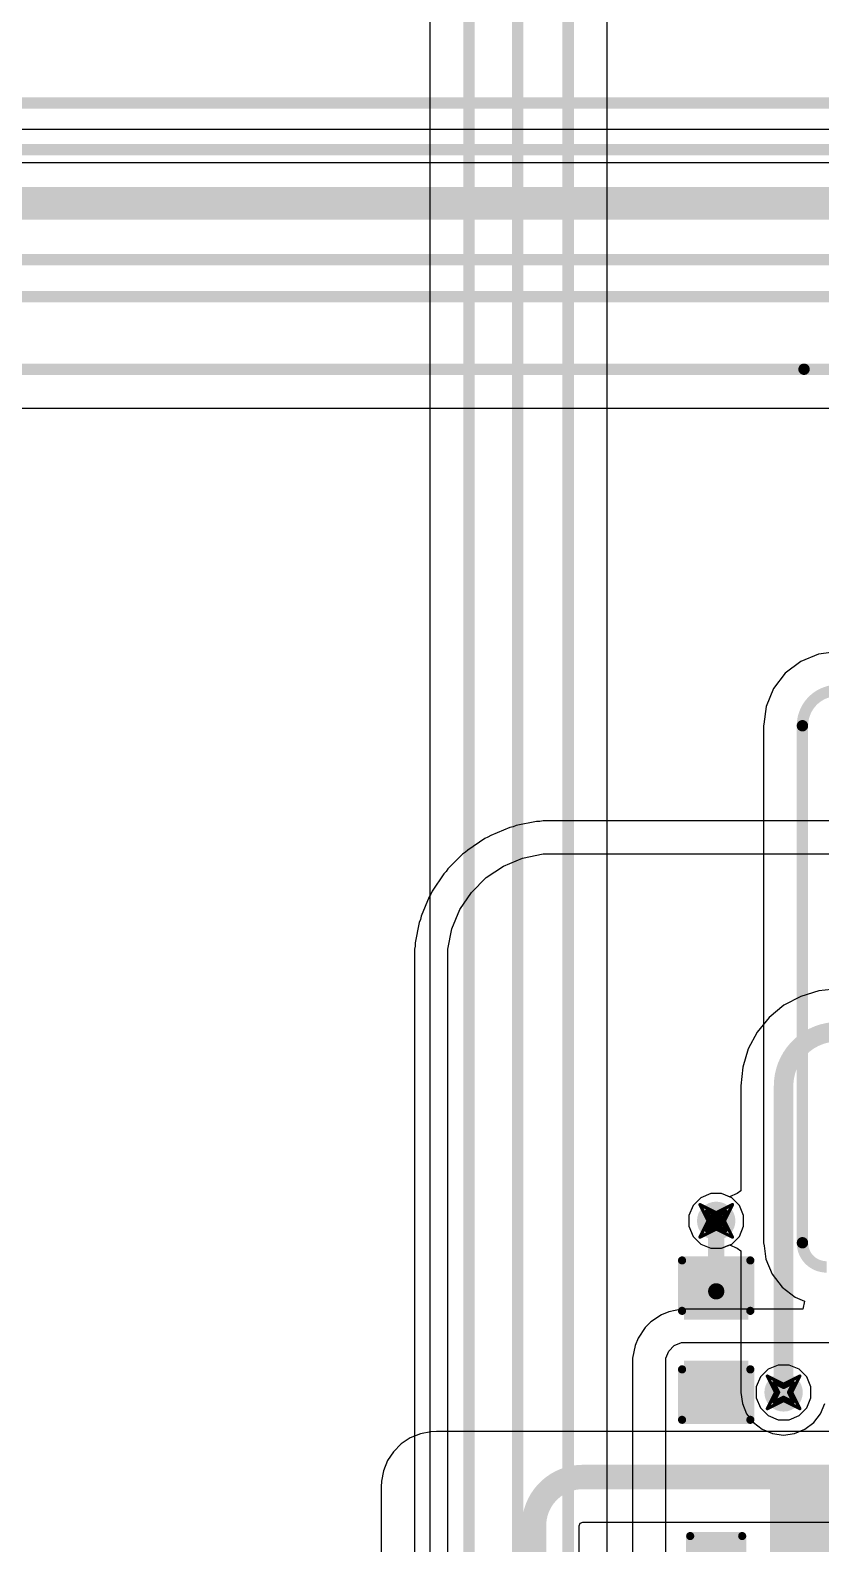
# Model space of a CAD drawing. Header units: inches. Extents: x -2 to 5376, y -4 to 5426.
# Drawn here: x 97.49 to 109.84, y 51.33 to 74.96 of the extents above; entities that cross this region are included whole.
import ezdxf

# ---------------------------------------------------------------- set-up
doc = ezdxf.new("R2010")
doc.units = ezdxf.units.IN
for name, color, linetype in [('Bottom Layer', 5, 'Continuous'), ('Drill Drawing', 1, 'Continuous'), ('Layer 1', 16, 'Continuous'), ('Layer 2', 76, 'Continuous'), ('Top Layer', 1, 'Continuous'), ('Top Overlay', 2, 'Continuous'), ('Top Paste', 8, 'Continuous'), ('Top Solder', 216, 'Continuous'), ('Via Holes', 16, 'Continuous')]:
    doc.layers.add(name, color=color, linetype=linetype)

# ---------------------------------------------------------------- blocks, each defined once
blk = doc.blocks.new('I___0805_256')
at = {"layer": 'Top Layer'}
for points in [[(-1.6, 0.66), (-0.4, 0.66), (-0.4, -0.66), (-1.6, -0.66)], [(0.4, 0.66), (1.6, 0.66), (1.6, -0.66), (0.4, -0.66)]]:
    blk.add_hatch(color=1, dxfattribs=at).paths.add_polyline_path(points)
at = {"layer": 'Top Paste'}
for points in [[(-1.6, 0.66), (-0.4, 0.66), (-0.4, -0.66), (-1.6, -0.66)], [(0.4, 0.66), (1.6, 0.66), (1.6, -0.66), (0.4, -0.66)]]:
    blk.add_hatch(color=8, dxfattribs=at).paths.add_polyline_path(points)
at = {"layer": 'Top Solder'}
for points in [[(-1.702, 0.762), (-0.298, 0.762), (-0.298, -0.762), (-1.702, -0.762)], [(0.298, 0.762), (1.702, 0.762), (1.702, -0.762), (0.298, -0.762)]]:
    blk.add_hatch(color=216, dxfattribs=at).paths.add_polyline_path(points)
at = {"layer": 'Top Overlay'}
for points in [[(0.254, 0.686, 0.127, 0.127, 0), (-0.254, 0.686, 0.127, 0.127, 0)], [(0.254, -0.686, 0.127, 0.127, 0), (-0.254, -0.686, 0.127, 0.127, 0)]]:
    blk.add_lwpolyline(points, format="xyseb", dxfattribs=at)
for points in [[(-0.286, 0.686, 0.0635, 0.0635, 1), (-0.222, 0.686, 0.0635, 0.0635, 1)], [(0.222, 0.686, 0.0635, 0.0635, 1), (0.286, 0.686, 0.0635, 0.0635, 1)], [(-0.286, -0.686, 0.0635, 0.0635, 1), (-0.222, -0.686, 0.0635, 0.0635, 1)], [(0.222, -0.686, 0.0635, 0.0635, 1), (0.286, -0.686, 0.0635, 0.0635, 1)]]:
    blk.add_lwpolyline(points, format="xyseb", close=True, dxfattribs=at)
blk = doc.blocks.new('C___0603_278')
at = {"layer": 'Top Layer'}
for points in [[(-0.381, 0.445), (-0.381, -0.445), (-1.143, -0.445), (-1.143, 0.445)], [(1.143, 0.445), (1.143, -0.445), (0.381, -0.445), (0.381, 0.445)]]:
    blk.add_hatch(color=1, dxfattribs=at).paths.add_polyline_path(points)
at = {"layer": 'Top Paste'}
for points in [[(-0.381, 0.445), (-0.381, -0.445), (-1.143, -0.445), (-1.143, 0.445)], [(1.143, 0.445), (1.143, -0.445), (0.381, -0.445), (0.381, 0.445)]]:
    blk.add_hatch(color=8, dxfattribs=at).paths.add_polyline_path(points)
at = {"layer": 'Top Solder'}
for points in [[(-0.321, 0.504), (-0.321, -0.504), (-1.203, -0.504), (-1.203, 0.504)], [(1.203, 0.504), (1.203, -0.504), (0.321, -0.504), (0.321, 0.504)]]:
    blk.add_hatch(color=216, dxfattribs=at).paths.add_polyline_path(points)
at = {"layer": 'Top Overlay'}
for points in [[(-0.457, 0.533, 0.127, 0.127, 0), (-1.245, 0.533, 0.127, 0.127, 0)], [(-1.245, -0.533, 0.127, 0.127, 0), (-1.245, 0.533, 0.127, 0.127, 0)], [(1.245, 0.533, 0.127, 0.127, 0), (0.457, 0.533, 0.127, 0.127, 0)], [(1.245, -0.533, 0.127, 0.127, 0), (1.245, 0.533, 0.127, 0.127, 0)], [(-0.457, -0.533, 0.127, 0.127, 0), (-1.245, -0.533, 0.127, 0.127, 0)], [(1.245, -0.533, 0.127, 0.127, 0), (0.457, -0.533, 0.127, 0.127, 0)]]:
    blk.add_lwpolyline(points, format="xyseb", dxfattribs=at)
for points in [[(-1.276, 0.533, 0.0635, 0.0635, 1), (-1.213, 0.533, 0.0635, 0.0635, 1)], [(-1.276, 0.533, 0.0635, 0.0635, 1), (-1.213, 0.533, 0.0635, 0.0635, 1)], [(-0.489, 0.533, 0.0635, 0.0635, 1), (-0.425, 0.533, 0.0635, 0.0635, 1)], [(0.425, 0.533, 0.0635, 0.0635, 1), (0.489, 0.533, 0.0635, 0.0635, 1)], [(1.213, 0.533, 0.0635, 0.0635, 1), (1.276, 0.533, 0.0635, 0.0635, 1)], [(1.213, 0.533, 0.0635, 0.0635, 1), (1.276, 0.533, 0.0635, 0.0635, 1)], [(-1.276, -0.533, 0.0635, 0.0635, 1), (-1.213, -0.533, 0.0635, 0.0635, 1)], [(-1.276, -0.533, 0.0635, 0.0635, 1), (-1.213, -0.533, 0.0635, 0.0635, 1)], [(-0.489, -0.533, 0.0635, 0.0635, 1), (-0.425, -0.533, 0.0635, 0.0635, 1)], [(0.425, -0.533, 0.0635, 0.0635, 1), (0.489, -0.533, 0.0635, 0.0635, 1)], [(1.213, -0.533, 0.0635, 0.0635, 1), (1.276, -0.533, 0.0635, 0.0635, 1)], [(1.213, -0.533, 0.0635, 0.0635, 1), (1.276, -0.533, 0.0635, 0.0635, 1)]]:
    blk.add_lwpolyline(points, format="xyseb", close=True, dxfattribs=at)
blk = doc.blocks.new('C___0402_279')
at = {"layer": 'Top Layer'}
for points in [[(-0.699, -0.318), (-0.699, 0.318), (-0.241, 0.318), (-0.241, -0.318)], [(0.241, -0.318), (0.241, 0.318), (0.699, 0.318), (0.699, -0.318)]]:
    blk.add_hatch(color=1, dxfattribs=at).paths.add_polyline_path(points)
at = {"layer": 'Top Paste'}
for points in [[(-0.699, -0.318), (-0.699, 0.318), (-0.241, 0.318), (-0.241, -0.318)], [(0.241, -0.318), (0.241, 0.318), (0.699, 0.318), (0.699, -0.318)]]:
    blk.add_hatch(color=8, dxfattribs=at).paths.add_polyline_path(points)
at = {"layer": 'Top Solder'}
for points in [[(-0.758, -0.377), (-0.758, 0.377), (-0.181, 0.377), (-0.181, -0.377)], [(0.181, -0.377), (0.181, 0.377), (0.758, 0.377), (0.758, -0.377)]]:
    blk.add_hatch(color=216, dxfattribs=at).paths.add_polyline_path(points)
at = {"layer": 'Top Overlay'}
for points in [[(-0.787, 0.406, 0.127, 0.127, 0), (-0.279, 0.406, 0.127, 0.127, 0)], [(-0.787, 0.406, 0.127, 0.127, 0), (-0.787, -0.406, 0.127, 0.127, 0)], [(0.279, 0.406, 0.127, 0.127, 0), (0.787, 0.406, 0.127, 0.127, 0)], [(0.787, 0.406, 0.127, 0.127, 0), (0.787, -0.406, 0.127, 0.127, 0)], [(-0.787, -0.406, 0.127, 0.127, 0), (-0.279, -0.406, 0.127, 0.127, 0)], [(0.279, -0.406, 0.127, 0.127, 0), (0.787, -0.406, 0.127, 0.127, 0)]]:
    blk.add_lwpolyline(points, format="xyseb", dxfattribs=at)
for points in [[(-0.819, 0.406, 0.0635, 0.0635, 1), (-0.756, 0.406, 0.0635, 0.0635, 1)], [(-0.819, 0.406, 0.0635, 0.0635, 1), (-0.756, 0.406, 0.0635, 0.0635, 1)], [(-0.311, 0.406, 0.0635, 0.0635, 1), (-0.248, 0.406, 0.0635, 0.0635, 1)], [(0.248, 0.406, 0.0635, 0.0635, 1), (0.311, 0.406, 0.0635, 0.0635, 1)], [(0.756, 0.406, 0.0635, 0.0635, 1), (0.819, 0.406, 0.0635, 0.0635, 1)], [(0.756, 0.406, 0.0635, 0.0635, 1), (0.819, 0.406, 0.0635, 0.0635, 1)], [(-0.819, -0.406, 0.0635, 0.0635, 1), (-0.756, -0.406, 0.0635, 0.0635, 1)], [(-0.819, -0.406, 0.0635, 0.0635, 1), (-0.756, -0.406, 0.0635, 0.0635, 1)], [(-0.311, -0.406, 0.0635, 0.0635, 1), (-0.248, -0.406, 0.0635, 0.0635, 1)], [(0.248, -0.406, 0.0635, 0.0635, 1), (0.311, -0.406, 0.0635, 0.0635, 1)], [(0.756, -0.406, 0.0635, 0.0635, 1), (0.819, -0.406, 0.0635, 0.0635, 1)], [(0.756, -0.406, 0.0635, 0.0635, 1), (0.819, -0.406, 0.0635, 0.0635, 1)]]:
    blk.add_lwpolyline(points, format="xyseb", close=True, dxfattribs=at)

msp = doc.modelspace()

# ---------------------------------------------------------------- hatches: boundary and pattern name
at = {"layer": 'Bottom Layer'}
h = msp.add_hatch(color=5, dxfattribs=at)
edge = h.paths.add_edge_path()
edge.add_arc((108.204, 56.374), 0.3, 0, 360)
h = msp.add_hatch(color=5, dxfattribs=at)
edge = h.paths.add_edge_path()
edge.add_arc((109.256, 53.696), 0.3, 0, 360)
at = {"layer": 'Layer 1'}
h = msp.add_hatch(color=16, dxfattribs=at)
edge = h.paths.add_edge_path()
edge.add_arc((108.204, 56.374), 0.3, 0, 360)
h = msp.add_hatch(color=16, dxfattribs=at)
edge = h.paths.add_edge_path()
edge.add_arc((109.256, 53.696), 0.3, 0, 360)
at = {"layer": 'Layer 2'}
h = msp.add_hatch(color=76, dxfattribs=at)
edge = h.paths.add_edge_path()
edge.add_arc((108.204, 56.374), 0.3, 0, 360)
h = msp.add_hatch(color=76, dxfattribs=at)
edge = h.paths.add_edge_path()
edge.add_arc((109.256, 53.696), 0.3, 0, 360)
at = {"layer": 'Top Layer'}
h = msp.add_hatch(color=1, dxfattribs=at)
edge = h.paths.add_edge_path()
edge.add_arc((108.204, 56.374), 0.3, 0, 360)
h = msp.add_hatch(color=1, dxfattribs=at)
edge = h.paths.add_edge_path()
edge.add_arc((109.256, 53.696), 0.3, 0, 360)
at = {"layer": 'Via Holes'}
h = msp.add_hatch(color=7, dxfattribs=at)
edge = h.paths.add_edge_path()
edge.add_arc((108.204, 56.374), 0.15, 0, 360)
h = msp.add_hatch(color=7, dxfattribs=at)
edge = h.paths.add_edge_path()
edge.add_arc((109.256, 53.696), 0.15, 0, 360)

# ---------------------------------------------------------------- linework, layer by layer
at = {"layer": 'Bottom Layer'}
for p, q in [((131.13, 73.416), (91.567, 73.416)), ((78.74, 72.898), (131.13, 72.898)), ((107.962, 56.736), (107.842, 56.616)), ((108.119, 56.801), (107.962, 56.736)), ((108.289, 56.801), (108.119, 56.801)), ((108.446, 56.736), (108.289, 56.801)), ((108.566, 56.616), (108.446, 56.736)), ((107.842, 56.616), (107.777, 56.459)), ((108.631, 56.459), (108.566, 56.616)), ((107.777, 56.459), (107.777, 56.289)), ((107.777, 56.289), (107.842, 56.132)), ((108.566, 56.132), (108.631, 56.289)), ((108.631, 56.289), (108.631, 56.459)), ((107.842, 56.132), (107.962, 56.012)), ((107.962, 56.012), (108.119, 55.947)), ((108.289, 55.947), (108.446, 56.012)), ((108.446, 56.012), (108.566, 56.132)), ((108.119, 55.947), (108.289, 55.947)), ((109.171, 54.123), (109.014, 54.058)), ((109.341, 54.123), (109.171, 54.123)), ((109.498, 54.058), (109.341, 54.123)), ((108.894, 53.938), (108.829, 53.781)), ((109.014, 54.058), (108.894, 53.938)), ((109.618, 53.938), (109.498, 54.058)), ((109.683, 53.781), (109.618, 53.938)), ((108.829, 53.781), (108.829, 53.611)), ((109.683, 53.611), (109.683, 53.781)), ((108.829, 53.611), (108.894, 53.454)), ((108.894, 53.454), (109.014, 53.334)), ((109.498, 53.334), (109.618, 53.454)), ((109.618, 53.454), (109.683, 53.611)), ((109.014, 53.334), (109.171, 53.269)), ((109.171, 53.269), (109.341, 53.269)), ((109.341, 53.269), (109.498, 53.334)), ((103.428, 52.984), (103.288, 52.89)), ((103.585, 53.049), (103.428, 52.984)), ((103.751, 53.082), (103.585, 53.049)), ((103.835, 53.086), (103.751, 53.082)), ((105.943, 53.086), (103.835, 53.086)), ((106.121, 53.086), (105.943, 53.086)), ((110.093, 53.086), (106.121, 53.086)), ((106.121, 53.086), (106.121, 53.086)), ((106.121, 53.086), (106.121, 53.086)), ((103.168, 52.77), (103.074, 52.63)), ((103.288, 52.89), (103.168, 52.77)), ((103.009, 52.473), (102.976, 52.307)), ((103.074, 52.63), (103.009, 52.473)), ((102.976, 52.307), (102.972, 52.223)), ((102.972, 52.223), (102.972, 52.223)), ((102.972, 52.223), (102.972, 52.223)), ((102.972, 52.223), (102.972, 35.997)), ((106.064, 39.185), (106.064, 51.613)), ((106.064, 51.613), (106.066, 51.613)), ((106.066, 51.613), (106.082, 51.652)), ((106.082, 51.652), (106.121, 51.668)), ((106.121, 51.668), (106.121, 51.67)), ((106.121, 51.67), (112.93, 51.67))]:
    msp.add_line(p, q, dxfattribs=at)
for points in [[(105.359, 51.613, 0.381, 0.381, -0.414214), (106.121, 52.375, 0.381, 0.381, 0)], [(106.121, 52.375, 0.381, 0.381, 0), (112.93, 52.375, 0.381, 0.381, 0)], [(105.359, 29.693, 0.381, 0.381, 0), (105.359, 51.613, 0.381, 0.381, 0)]]:
    msp.add_lwpolyline(points, format="xyseb", dxfattribs=at)
for points in [[(106.026, 52.375, 0.191, 0.191, 1), (106.216, 52.375, 0.191, 0.191, 1)], [(106.026, 52.375, 0.191, 0.191, 1), (106.216, 52.375, 0.191, 0.191, 1)], [(105.264, 51.613, 0.191, 0.191, 1), (105.454, 51.613, 0.191, 0.191, 1)], [(105.264, 51.613, 0.191, 0.191, 1), (105.454, 51.613, 0.191, 0.191, 1)]]:
    msp.add_lwpolyline(points, format="xyseb", close=True, dxfattribs=at)
at = {"layer": 'Drill Drawing'}
for points in [[(107.95, 56.628, 0.0508, 0.0508, 0), (108.204, 56.501, 0.0508, 0.0508, 0)], [(107.95, 56.628, 0.0508, 0.0508, 0), (108.077, 56.374, 0.0508, 0.0508, 0)], [(108.052, 56.526, 0.0508, 0.0508, 0), (108.204, 56.45, 0.0508, 0.0508, 0)], [(108.052, 56.526, 0.0508, 0.0508, 0), (108.128, 56.374, 0.0508, 0.0508, 0)], [(108.204, 56.501, 0.0508, 0.0508, 0), (108.458, 56.628, 0.0508, 0.0508, 0)], [(108.204, 56.45, 0.0508, 0.0508, 0), (108.357, 56.526, 0.0508, 0.0508, 0)], [(108.281, 56.374, 0.0508, 0.0508, 0), (108.357, 56.526, 0.0508, 0.0508, 0)], [(108.331, 56.374, 0.0508, 0.0508, 0), (108.458, 56.628, 0.0508, 0.0508, 0)], [(107.95, 56.12, 0.0508, 0.0508, 0), (108.077, 56.374, 0.0508, 0.0508, 0)], [(107.95, 56.12, 0.0508, 0.0508, 0), (108.204, 56.247, 0.0508, 0.0508, 0)], [(108.052, 56.222, 0.0508, 0.0508, 0), (108.128, 56.374, 0.0508, 0.0508, 0)], [(108.052, 56.222, 0.0508, 0.0508, 0), (108.204, 56.298, 0.0508, 0.0508, 0)], [(108.204, 56.298, 0.0508, 0.0508, 0), (108.357, 56.222, 0.0508, 0.0508, 0)], [(108.204, 56.247, 0.0508, 0.0508, 0), (108.458, 56.12, 0.0508, 0.0508, 0)], [(108.281, 56.374, 0.0508, 0.0508, 0), (108.357, 56.222, 0.0508, 0.0508, 0)], [(108.331, 56.374, 0.0508, 0.0508, 0), (108.458, 56.12, 0.0508, 0.0508, 0)], [(109.002, 53.95, 0.0508, 0.0508, 0), (109.256, 53.823, 0.0508, 0.0508, 0)], [(109.002, 53.95, 0.0508, 0.0508, 0), (109.129, 53.696, 0.0508, 0.0508, 0)], [(109.256, 53.823, 0.0508, 0.0508, 0), (109.51, 53.95, 0.0508, 0.0508, 0)], [(109.383, 53.696, 0.0508, 0.0508, 0), (109.51, 53.95, 0.0508, 0.0508, 0)], [(109.002, 53.442, 0.0508, 0.0508, 0), (109.129, 53.696, 0.0508, 0.0508, 0)], [(109.104, 53.848, 0.0508, 0.0508, 0), (109.256, 53.772, 0.0508, 0.0508, 0)], [(109.104, 53.848, 0.0508, 0.0508, 0), (109.18, 53.696, 0.0508, 0.0508, 0)], [(109.104, 53.544, 0.0508, 0.0508, 0), (109.18, 53.696, 0.0508, 0.0508, 0)], [(109.104, 53.544, 0.0508, 0.0508, 0), (109.256, 53.62, 0.0508, 0.0508, 0)], [(109.256, 53.772, 0.0508, 0.0508, 0), (109.409, 53.848, 0.0508, 0.0508, 0)], [(109.256, 53.62, 0.0508, 0.0508, 0), (109.409, 53.544, 0.0508, 0.0508, 0)], [(109.332, 53.696, 0.0508, 0.0508, 0), (109.409, 53.848, 0.0508, 0.0508, 0)], [(109.332, 53.696, 0.0508, 0.0508, 0), (109.409, 53.544, 0.0508, 0.0508, 0)], [(109.383, 53.696, 0.0508, 0.0508, 0), (109.51, 53.442, 0.0508, 0.0508, 0)], [(109.002, 53.442, 0.0508, 0.0508, 0), (109.256, 53.569, 0.0508, 0.0508, 0)], [(109.256, 53.569, 0.0508, 0.0508, 0), (109.51, 53.442, 0.0508, 0.0508, 0)]]:
    msp.add_lwpolyline(points, format="xyseb", dxfattribs=at)
for points in [[(107.938, 56.628, 0.0254, 0.0254, 1), (107.963, 56.628, 0.0254, 0.0254, 1)], [(107.938, 56.628, 0.0254, 0.0254, 1), (107.963, 56.628, 0.0254, 0.0254, 1)], [(108.039, 56.526, 0.0254, 0.0254, 1), (108.065, 56.526, 0.0254, 0.0254, 1)], [(108.039, 56.526, 0.0254, 0.0254, 1), (108.065, 56.526, 0.0254, 0.0254, 1)], [(108.192, 56.501, 0.0254, 0.0254, 1), (108.217, 56.501, 0.0254, 0.0254, 1)], [(108.192, 56.501, 0.0254, 0.0254, 1), (108.217, 56.501, 0.0254, 0.0254, 1)], [(108.344, 56.526, 0.0254, 0.0254, 1), (108.369, 56.526, 0.0254, 0.0254, 1)], [(108.344, 56.526, 0.0254, 0.0254, 1), (108.369, 56.526, 0.0254, 0.0254, 1)], [(108.446, 56.628, 0.0254, 0.0254, 1), (108.471, 56.628, 0.0254, 0.0254, 1)], [(108.446, 56.628, 0.0254, 0.0254, 1), (108.471, 56.628, 0.0254, 0.0254, 1)], [(108.039, 56.222, 0.0254, 0.0254, 1), (108.065, 56.222, 0.0254, 0.0254, 1)], [(108.039, 56.222, 0.0254, 0.0254, 1), (108.065, 56.222, 0.0254, 0.0254, 1)], [(108.065, 56.374, 0.0254, 0.0254, 1), (108.09, 56.374, 0.0254, 0.0254, 1)], [(108.065, 56.374, 0.0254, 0.0254, 1), (108.09, 56.374, 0.0254, 0.0254, 1)], [(108.115, 56.374, 0.0254, 0.0254, 1), (108.141, 56.374, 0.0254, 0.0254, 1)], [(108.115, 56.374, 0.0254, 0.0254, 1), (108.141, 56.374, 0.0254, 0.0254, 1)], [(108.192, 56.45, 0.0254, 0.0254, 1), (108.217, 56.45, 0.0254, 0.0254, 1)], [(108.192, 56.45, 0.0254, 0.0254, 1), (108.217, 56.45, 0.0254, 0.0254, 1)], [(108.192, 56.298, 0.0254, 0.0254, 1), (108.217, 56.298, 0.0254, 0.0254, 1)], [(108.192, 56.298, 0.0254, 0.0254, 1), (108.217, 56.298, 0.0254, 0.0254, 1)], [(108.192, 56.247, 0.0254, 0.0254, 1), (108.217, 56.247, 0.0254, 0.0254, 1)], [(108.192, 56.247, 0.0254, 0.0254, 1), (108.217, 56.247, 0.0254, 0.0254, 1)], [(108.268, 56.374, 0.0254, 0.0254, 1), (108.293, 56.374, 0.0254, 0.0254, 1)], [(108.268, 56.374, 0.0254, 0.0254, 1), (108.293, 56.374, 0.0254, 0.0254, 1)], [(108.319, 56.374, 0.0254, 0.0254, 1), (108.344, 56.374, 0.0254, 0.0254, 1)], [(108.319, 56.374, 0.0254, 0.0254, 1), (108.344, 56.374, 0.0254, 0.0254, 1)], [(108.344, 56.222, 0.0254, 0.0254, 1), (108.369, 56.222, 0.0254, 0.0254, 1)], [(108.344, 56.222, 0.0254, 0.0254, 1), (108.369, 56.222, 0.0254, 0.0254, 1)], [(107.938, 56.12, 0.0254, 0.0254, 1), (107.963, 56.12, 0.0254, 0.0254, 1)], [(107.938, 56.12, 0.0254, 0.0254, 1), (107.963, 56.12, 0.0254, 0.0254, 1)], [(108.446, 56.12, 0.0254, 0.0254, 1), (108.471, 56.12, 0.0254, 0.0254, 1)], [(108.446, 56.12, 0.0254, 0.0254, 1), (108.471, 56.12, 0.0254, 0.0254, 1)], [(108.989, 53.95, 0.0254, 0.0254, 1), (109.015, 53.95, 0.0254, 0.0254, 1)], [(108.989, 53.95, 0.0254, 0.0254, 1), (109.015, 53.95, 0.0254, 0.0254, 1)], [(109.497, 53.95, 0.0254, 0.0254, 1), (109.523, 53.95, 0.0254, 0.0254, 1)], [(109.497, 53.95, 0.0254, 0.0254, 1), (109.523, 53.95, 0.0254, 0.0254, 1)], [(109.091, 53.848, 0.0254, 0.0254, 1), (109.116, 53.848, 0.0254, 0.0254, 1)], [(109.091, 53.848, 0.0254, 0.0254, 1), (109.116, 53.848, 0.0254, 0.0254, 1)], [(109.116, 53.696, 0.0254, 0.0254, 1), (109.142, 53.696, 0.0254, 0.0254, 1)], [(109.116, 53.696, 0.0254, 0.0254, 1), (109.142, 53.696, 0.0254, 0.0254, 1)], [(109.167, 53.696, 0.0254, 0.0254, 1), (109.193, 53.696, 0.0254, 0.0254, 1)], [(109.167, 53.696, 0.0254, 0.0254, 1), (109.193, 53.696, 0.0254, 0.0254, 1)], [(109.243, 53.823, 0.0254, 0.0254, 1), (109.269, 53.823, 0.0254, 0.0254, 1)], [(109.243, 53.823, 0.0254, 0.0254, 1), (109.269, 53.823, 0.0254, 0.0254, 1)], [(109.243, 53.772, 0.0254, 0.0254, 1), (109.269, 53.772, 0.0254, 0.0254, 1)], [(109.243, 53.772, 0.0254, 0.0254, 1), (109.269, 53.772, 0.0254, 0.0254, 1)], [(109.243, 53.62, 0.0254, 0.0254, 1), (109.269, 53.62, 0.0254, 0.0254, 1)], [(109.243, 53.62, 0.0254, 0.0254, 1), (109.269, 53.62, 0.0254, 0.0254, 1)], [(109.32, 53.696, 0.0254, 0.0254, 1), (109.345, 53.696, 0.0254, 0.0254, 1)], [(109.32, 53.696, 0.0254, 0.0254, 1), (109.345, 53.696, 0.0254, 0.0254, 1)], [(109.37, 53.696, 0.0254, 0.0254, 1), (109.396, 53.696, 0.0254, 0.0254, 1)], [(109.37, 53.696, 0.0254, 0.0254, 1), (109.396, 53.696, 0.0254, 0.0254, 1)], [(109.396, 53.848, 0.0254, 0.0254, 1), (109.421, 53.848, 0.0254, 0.0254, 1)], [(109.396, 53.848, 0.0254, 0.0254, 1), (109.421, 53.848, 0.0254, 0.0254, 1)], [(108.989, 53.442, 0.0254, 0.0254, 1), (109.015, 53.442, 0.0254, 0.0254, 1)], [(108.989, 53.442, 0.0254, 0.0254, 1), (109.015, 53.442, 0.0254, 0.0254, 1)], [(109.091, 53.544, 0.0254, 0.0254, 1), (109.116, 53.544, 0.0254, 0.0254, 1)], [(109.091, 53.544, 0.0254, 0.0254, 1), (109.116, 53.544, 0.0254, 0.0254, 1)], [(109.243, 53.569, 0.0254, 0.0254, 1), (109.269, 53.569, 0.0254, 0.0254, 1)], [(109.243, 53.569, 0.0254, 0.0254, 1), (109.269, 53.569, 0.0254, 0.0254, 1)], [(109.396, 53.544, 0.0254, 0.0254, 1), (109.421, 53.544, 0.0254, 0.0254, 1)], [(109.396, 53.544, 0.0254, 0.0254, 1), (109.421, 53.544, 0.0254, 0.0254, 1)], [(109.497, 53.442, 0.0254, 0.0254, 1), (109.523, 53.442, 0.0254, 0.0254, 1)], [(109.497, 53.442, 0.0254, 0.0254, 1), (109.523, 53.442, 0.0254, 0.0254, 1)]]:
    msp.add_lwpolyline(points, format="xyseb", close=True, dxfattribs=at)
at = {"layer": 'Layer 1'}
for p, q in [((106.501, 49.077), (106.501, 87.427)), ((103.735, 86.151), (103.735, 47.927)), ((109.171, 54.123), (109.014, 54.058)), ((109.341, 54.123), (109.171, 54.123)), ((109.498, 54.058), (109.341, 54.123)), ((108.894, 53.938), (108.829, 53.781)), ((109.014, 54.058), (108.894, 53.938)), ((109.618, 53.938), (109.498, 54.058)), ((109.683, 53.781), (109.618, 53.938)), ((108.829, 53.781), (108.829, 53.611)), ((109.683, 53.611), (109.683, 53.781)), ((108.829, 53.611), (108.894, 53.454)), ((108.894, 53.454), (109.014, 53.334)), ((109.498, 53.334), (109.618, 53.454)), ((109.618, 53.454), (109.683, 53.611)), ((109.014, 53.334), (109.171, 53.269)), ((109.171, 53.269), (109.341, 53.269)), ((109.341, 53.269), (109.498, 53.334))]:
    msp.add_line(p, q, dxfattribs=at)
for points in [[(105.893, 49.028, 0.178, 0.178, 0), (105.893, 87.427, 0.178, 0.178, 0)], [(105.105, 48.476, 0.178, 0.178, 0), (105.105, 86.893, 0.178, 0.178, 0)], [(104.343, 47.927, 0.178, 0.178, 0), (104.343, 86.233, 0.178, 0.178, 0)]]:
    msp.add_lwpolyline(points, format="xyseb", dxfattribs=at)
at = {"layer": 'Layer 2'}
for p, q in [((39.815, 69.064), (109.576, 69.064)), ((109.576, 69.064), (129.641, 69.064)), ((104.684, 62.394), (104.641, 62.365)), ((104.984, 62.518), (104.684, 62.394)), ((105.034, 62.528), (104.984, 62.518)), ((105.081, 62.548), (105.034, 62.528)), ((105.4, 62.611), (105.081, 62.548)), ((105.451, 62.611), (105.4, 62.611)), ((105.501, 62.621), (105.451, 62.611)), ((112.252, 62.621), (105.501, 62.621)), ((104.324, 62.165), (104.288, 62.129)), ((104.594, 62.346), (104.324, 62.165)), ((104.641, 62.365), (104.594, 62.346)), ((104.245, 62.101), (104.015, 61.871)), ((104.288, 62.129), (104.245, 62.101)), ((104.882, 61.915), (105.182, 62.04)), ((105.182, 62.04), (105.501, 62.103)), ((105.501, 62.103), (112.252, 62.103)), ((103.951, 61.792), (103.77, 61.522)), ((103.987, 61.828), (103.951, 61.792)), ((104.015, 61.871), (103.987, 61.828)), ((104.382, 61.504), (104.612, 61.734)), ((104.612, 61.734), (104.882, 61.915)), ((103.751, 61.475), (103.722, 61.432)), ((103.77, 61.522), (103.751, 61.475)), ((104.201, 61.234), (104.382, 61.504)), ((103.722, 61.432), (103.598, 61.132)), ((104.076, 60.934), (104.201, 61.234)), ((103.568, 61.035), (103.505, 60.716)), ((103.588, 61.082), (103.568, 61.035)), ((103.598, 61.132), (103.588, 61.082)), ((104.013, 60.615), (104.076, 60.934)), ((103.505, 60.665), (103.495, 60.615)), ((103.495, 60.615), (103.495, 60.452)), ((103.505, 60.716), (103.505, 60.665)), ((104.013, 60.452), (104.013, 60.615)), ((103.495, 60.452), (103.495, 42.872)), ((104.013, 42.872), (104.013, 60.452)), ((109.524, 59.88), (109.262, 59.74)), ((109.808, 59.966), (109.524, 59.88)), ((110.103, 59.995), (109.808, 59.966)), ((109.262, 59.74), (109.032, 59.551)), ((108.844, 59.322), (108.704, 59.06)), ((109.032, 59.551), (108.844, 59.322)), ((108.704, 59.06), (108.618, 58.776)), ((108.618, 58.776), (108.588, 58.48)), ((108.588, 58.48), (108.59, 58.48)), ((108.59, 58.48), (108.59, 56.844)), ((107.962, 56.736), (107.842, 56.616)), ((108.119, 56.801), (107.962, 56.736)), ((108.289, 56.801), (108.119, 56.801)), ((108.412, 56.75), (108.289, 56.801)), ((108.532, 56.8), (108.412, 56.75)), ((108.59, 56.844), (108.532, 56.8)), ((107.842, 56.616), (107.777, 56.459)), ((107.777, 56.459), (107.777, 56.289)), ((107.777, 56.289), (107.842, 56.132)), ((107.842, 56.132), (107.962, 56.012)), ((107.962, 56.012), (108.119, 55.947)), ((108.119, 55.947), (108.289, 55.947)), ((108.289, 55.947), (108.412, 55.998)), ((108.412, 55.998), (108.532, 55.948)), ((108.532, 55.948), (108.59, 55.904)), ((108.59, 55.904), (108.59, 53.696)), ((108.59, 53.696), (108.613, 53.524)), ((108.613, 53.524), (108.679, 53.363)), ((109.833, 53.363), (109.9, 53.524)), ((108.679, 53.363), (108.785, 53.225)), ((108.785, 53.225), (108.923, 53.119)), ((109.589, 53.119), (109.727, 53.225)), ((109.727, 53.225), (109.833, 53.363)), ((108.923, 53.119), (109.084, 53.053)), ((109.084, 53.053), (109.256, 53.03)), ((109.256, 53.03), (109.429, 53.053)), ((109.429, 53.053), (109.589, 53.119))]:
    msp.add_line(p, q, dxfattribs=at)
for points in [[(64.59, 73.829, 0.178, 0.178, 0), (132.069, 73.829, 0.178, 0.178, 0)], [(44.277, 73.099, 0.178, 0.178, 0), (131.799, 73.099, 0.178, 0.178, 0)], [(81.813, 72.263, 0.508, 0.508, 0), (113.283, 72.263, 0.508, 0.508, 0)], [(80.455, 71.381, 0.178, 0.178, 0), (122.889, 71.381, 0.178, 0.178, 0)], [(60.135, 70.805, 0.178, 0.178, 0), (130.614, 70.805, 0.178, 0.178, 0)], [(39.815, 69.672, 0.178, 0.178, 0), (109.576, 69.672, 0.178, 0.178, 0)], [(109.576, 69.672, 0.178, 0.178, 0), (129.714, 69.672, 0.178, 0.178, 0)], [(109.256, 58.48, 0.305, 0.305, -0.414214), (110.103, 59.327, 0.305, 0.305, 0)], [(109.256, 53.696, 0.305, 0.305, 0), (109.256, 58.48, 0.305, 0.305, 0)]]:
    msp.add_lwpolyline(points, format="xyseb", dxfattribs=at)
for points in [[(109.531, 69.672, 0.0889, 0.0889, 1), (109.62, 69.672, 0.0889, 0.0889, 1)], [(109.531, 69.672, 0.0889, 0.0889, 1), (109.62, 69.672, 0.0889, 0.0889, 1)], [(109.18, 58.48, 0.152, 0.152, 1), (109.332, 58.48, 0.152, 0.152, 1)], [(109.18, 58.48, 0.152, 0.152, 1), (109.332, 58.48, 0.152, 0.152, 1)], [(109.18, 53.696, 0.152, 0.152, 1), (109.332, 53.696, 0.152, 0.152, 1)]]:
    msp.add_lwpolyline(points, format="xyseb", close=True, dxfattribs=at)
at = {"layer": 'Top Layer'}
for p, q in [((110.076, 65.261), (109.803, 65.225)), ((109.523, 65.109), (109.283, 64.925)), ((109.803, 65.225), (109.523, 65.109)), ((109.283, 64.925), (109.099, 64.685)), ((109.099, 64.685), (108.983, 64.405)), ((108.983, 64.405), (108.947, 64.131)), ((108.947, 64.131), (108.942, 64.105)), ((108.942, 64.105), (108.942, 56.032)), ((108.942, 56.032), (108.951, 55.984)), ((108.951, 55.984), (108.978, 55.778)), ((108.978, 55.778), (109.077, 55.541)), ((109.077, 55.541), (109.233, 55.337)), ((109.233, 55.337), (109.436, 55.181)), ((109.436, 55.181), (109.585, 55.12)), ((109.585, 55.12), (109.559, 54.993)), ((107.351, 54.907), (107.183, 54.795)), ((107.464, 54.953), (107.351, 54.907)), ((107.662, 54.993), (107.464, 54.953)), ((107.723, 54.993), (107.662, 54.993)), ((109.559, 54.993), (107.723, 54.993)), ((107.723, 54.993), (107.723, 54.993)), ((107.097, 54.708), (106.985, 54.54)), ((107.183, 54.795), (107.097, 54.708)), ((106.938, 54.428), (106.899, 54.23)), ((106.985, 54.54), (106.938, 54.428)), ((107.463, 54.342), (107.549, 54.428)), ((107.549, 54.428), (107.662, 54.475)), ((107.662, 54.475), (107.723, 54.475)), ((107.723, 54.475), (107.723, 54.475)), ((107.723, 54.475), (111.08, 54.475)), ((106.899, 54.23), (106.899, 51.13)), ((107.417, 54.23), (107.463, 54.342)), ((107.417, 54.169), (107.417, 54.23)), ((107.417, 51.13), (107.417, 54.169))]:
    msp.add_line(p, q, dxfattribs=at)
for points in [[(109.55, 64.105, 0.178, 0.178, -0.414214), (110.103, 64.657, 0.178, 0.178, 0)], [(109.55, 56.032, 0.178, 0.178, 0), (109.55, 64.105, 0.178, 0.178, 0)], [(108.204, 55.274, 0.254, 0.254, 0), (108.204, 56.374, 0.254, 0.254, 0)], [(109.928, 55.655, 0.178, 0.178, -0.414214), (109.55, 56.032, 0.178, 0.178, 0)]]:
    msp.add_lwpolyline(points, format="xyseb", dxfattribs=at)
for points in [[(109.506, 64.105, 0.0889, 0.0889, 1), (109.595, 64.105, 0.0889, 0.0889, 1)], [(109.506, 64.105, 0.0889, 0.0889, 1), (109.595, 64.105, 0.0889, 0.0889, 1)], [(108.141, 56.374, 0.127, 0.127, 1), (108.268, 56.374, 0.127, 0.127, 1)], [(109.506, 56.032, 0.0889, 0.0889, 1), (109.595, 56.032, 0.0889, 0.0889, 1)], [(109.506, 56.032, 0.0889, 0.0889, 1), (109.595, 56.032, 0.0889, 0.0889, 1)], [(108.141, 55.274, 0.127, 0.127, 1), (108.268, 55.274, 0.127, 0.127, 1)]]:
    msp.add_lwpolyline(points, format="xyseb", close=True, dxfattribs=at)

# ---------------------------------------------------------------- block references
for name, p, rotation in [('C___0603_278', (108.204, 54.512), 270), ('I___0805_256', (109.805, 50.5), 270), ('C___0402_279', (108.204, 50.665), 90)]:
    msp.add_blockref(name, p, dxfattribs=dict(rotation=rotation))

doc.saveas('drawing.dxf')
